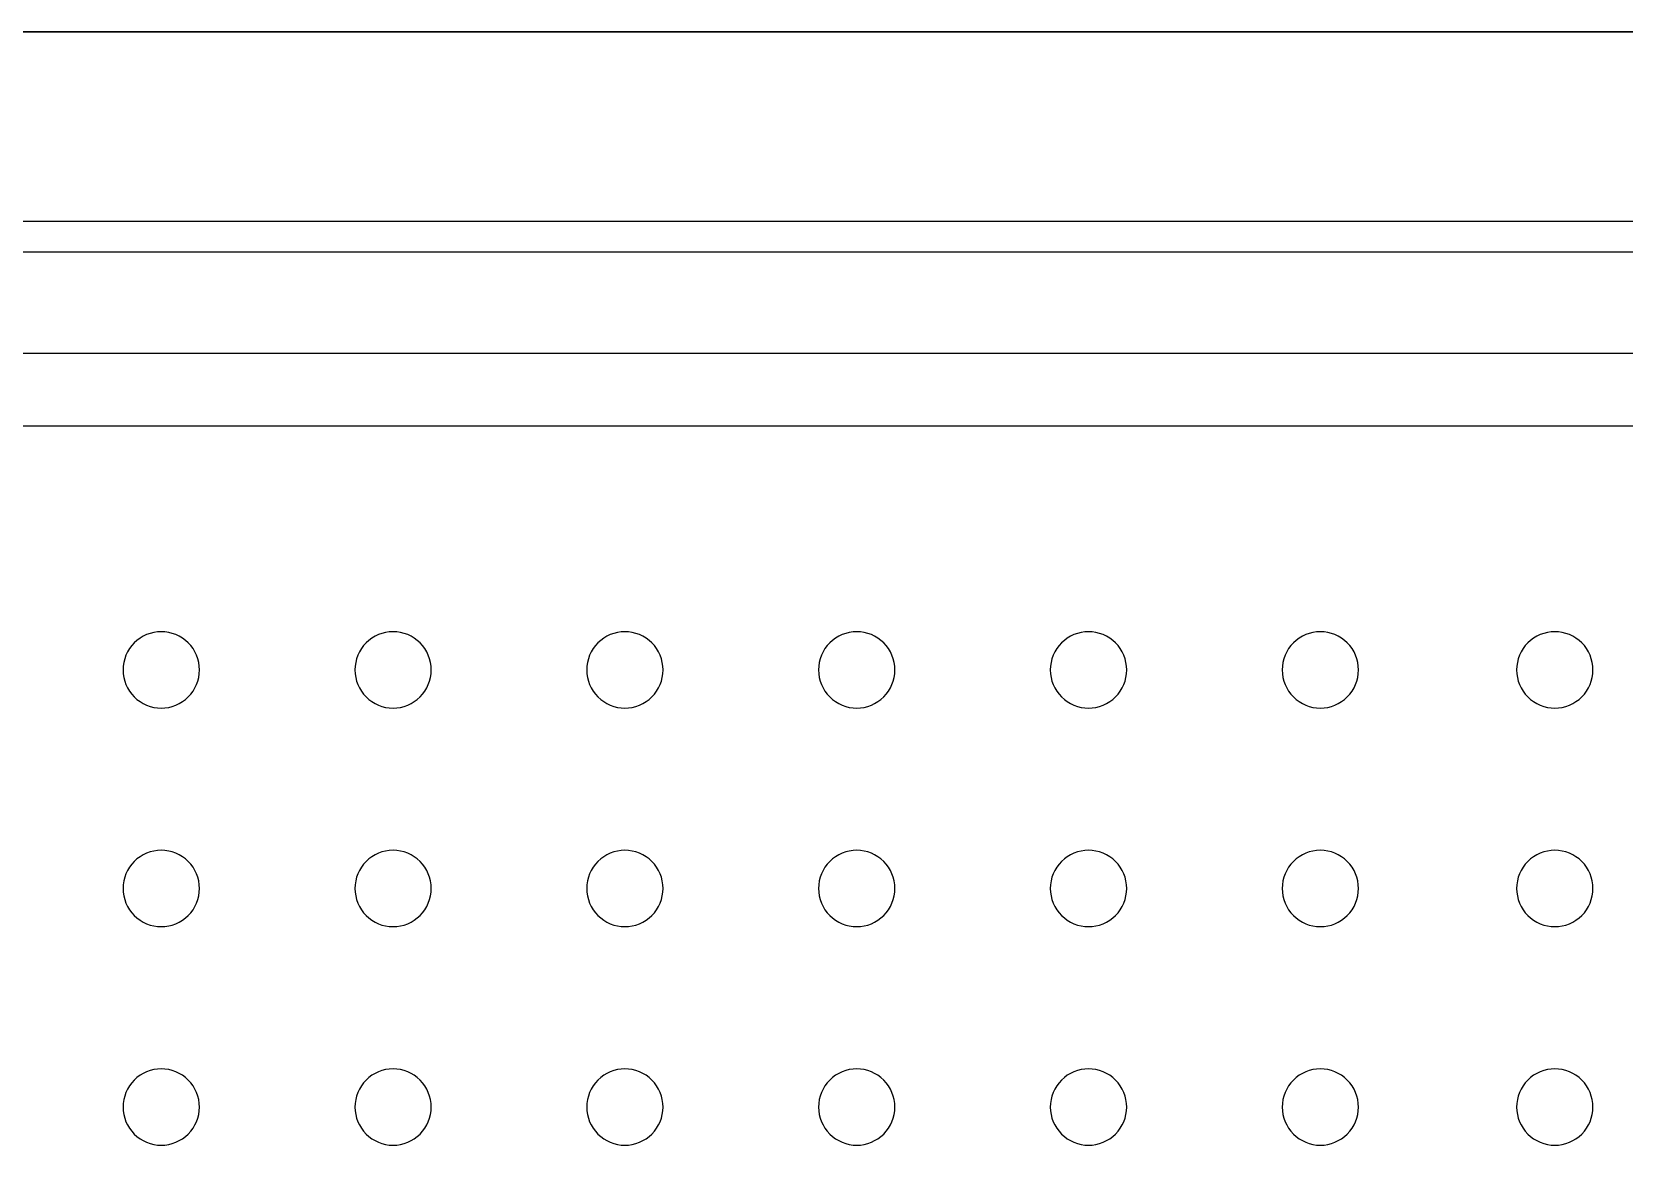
# Model space of a CAD drawing. Header units: millimetres. Extents: x -159872 to 386485, y -250577 to 158966.
# Drawn here: x 158879.3 to 159005.1, y 10248.2 to 10336.2 of the extents above; entities that cross this region are included whole.
import ezdxf

# ---------------------------------------------------------------- set-up
doc = ezdxf.new("R2010")
doc.units = ezdxf.units.MM
doc.layers.get('0').update_dxf_attribs({"lineweight": 25})
doc.layers.add('LDS-equipment-kitchen equipment', color=3, linetype='Continuous', lineweight=13)

# ---------------------------------------------------------------- blocks, each defined once
blk = doc.blocks.new('A$C41f9af21')
at = {"lineweight": 25, "transparency": 33554687}
for points in [[(1000.03, 714, 0), (0, 714, 0)], [(110.91, 696.61, 0), (497, 696.61, 0)], [(458.78, 688.57, 0), (149.13, 688.57, 0)], [(458.78, 682.81, 0), (149.13, 682.81, 0)]]:
    blk.add_polyline3d(points, dxfattribs=at)
at = {"lineweight": 25}
for points in [[(469, 714, 0), (469, 699, 0), (0, 699, 0), (0, 714, 0), (469, 714, 0)], [(258.39, 663.55, 0), (258.4, 663.25, 0), (258.45, 662.96, 0), (258.52, 662.67, 0), (258.62, 662.4, 0), (258.75, 662.13, 0), (258.9, 661.87, 0), (259.08, 661.64, 0), (259.27, 661.42, 0), (259.49, 661.22, 0), (259.73, 661.04, 0), (259.99, 660.89, 0), (260.25, 660.76, 0), (260.53, 660.66, 0), (260.82, 660.59, 0), (261.11, 660.55, 0), (261.41, 660.53, 0), (261.7, 660.55, 0), (262, 660.59, 0), (262.28, 660.66, 0), (262.56, 660.76, 0), (262.83, 660.89, 0), (263.08, 661.04, 0), (263.32, 661.22, 0), (263.54, 661.42, 0), (263.74, 661.64, 0), (263.92, 661.87, 0), (264.07, 662.13, 0), (264.2, 662.4, 0), (264.3, 662.67, 0), (264.37, 662.96, 0), (264.41, 663.25, 0), (264.43, 663.55, 0), (264.41, 663.85, 0), (264.37, 664.14, 0), (264.3, 664.43, 0), (264.2, 664.71, 0), (264.07, 664.97, 0), (263.92, 665.23, 0), (263.74, 665.47, 0), (263.54, 665.68, 0), (263.32, 665.88, 0), (263.08, 666.06, 0), (262.83, 666.21, 0), (262.56, 666.34, 0), (262.28, 666.44, 0), (262, 666.51, 0), (261.7, 666.55, 0), (261.41, 666.57, 0), (261.11, 666.55, 0), (260.82, 666.51, 0), (260.53, 666.44, 0), (260.25, 666.34, 0), (259.99, 666.21, 0), (259.73, 666.06, 0), (259.49, 665.88, 0), (259.27, 665.68, 0), (259.08, 665.47, 0), (258.9, 665.23, 0), (258.75, 664.97, 0), (258.62, 664.71, 0), (258.52, 664.43, 0), (258.45, 664.14, 0), (258.4, 663.85, 0), (258.39, 663.55, 0)], [(276.71, 663.55, 0), (276.72, 663.25, 0), (276.77, 662.96, 0), (276.84, 662.67, 0), (276.94, 662.4, 0), (277.06, 662.13, 0), (277.22, 661.87, 0), (277.39, 661.64, 0), (277.59, 661.42, 0), (277.81, 661.22, 0), (278.05, 661.04, 0), (278.3, 660.89, 0), (278.57, 660.76, 0), (278.85, 660.66, 0), (279.14, 660.59, 0), (279.43, 660.55, 0), (279.73, 660.53, 0), (280.02, 660.55, 0), (280.31, 660.59, 0), (280.6, 660.66, 0), (280.88, 660.76, 0), (281.15, 660.89, 0), (281.4, 661.04, 0), (281.64, 661.22, 0), (281.86, 661.42, 0), (282.06, 661.64, 0), (282.24, 661.87, 0), (282.39, 662.13, 0), (282.51, 662.4, 0), (282.61, 662.67, 0), (282.69, 662.96, 0), (282.73, 663.25, 0), (282.74, 663.55, 0), (282.73, 663.85, 0), (282.69, 664.14, 0), (282.61, 664.43, 0), (282.51, 664.71, 0), (282.39, 664.97, 0), (282.24, 665.23, 0), (282.06, 665.47, 0), (281.86, 665.68, 0), (281.64, 665.88, 0), (281.4, 666.06, 0), (281.15, 666.21, 0), (280.88, 666.34, 0), (280.6, 666.44, 0), (280.31, 666.51, 0), (280.02, 666.55, 0), (279.73, 666.57, 0), (279.43, 666.55, 0), (279.14, 666.51, 0), (278.85, 666.44, 0), (278.57, 666.34, 0), (278.3, 666.21, 0), (278.05, 666.06, 0), (277.81, 665.88, 0), (277.59, 665.68, 0), (277.39, 665.47, 0), (277.22, 665.23, 0), (277.06, 664.97, 0), (276.94, 664.71, 0), (276.84, 664.43, 0), (276.77, 664.14, 0), (276.72, 663.85, 0), (276.71, 663.55, 0)], [(295.03, 663.55, 0), (295.04, 663.25, 0), (295.08, 662.96, 0), (295.16, 662.67, 0), (295.26, 662.4, 0), (295.38, 662.13, 0), (295.54, 661.87, 0), (295.71, 661.64, 0), (295.91, 661.42, 0), (296.13, 661.22, 0), (296.37, 661.04, 0), (296.62, 660.89, 0), (296.89, 660.76, 0), (297.17, 660.66, 0), (297.46, 660.59, 0), (297.75, 660.55, 0), (298.04, 660.53, 0), (298.34, 660.55, 0), (298.63, 660.59, 0), (298.92, 660.66, 0), (299.2, 660.76, 0), (299.47, 660.89, 0), (299.72, 661.04, 0), (299.96, 661.22, 0), (300.18, 661.42, 0), (300.38, 661.64, 0), (300.55, 661.87, 0), (300.71, 662.13, 0), (300.83, 662.4, 0), (300.93, 662.67, 0), (301, 662.96, 0), (301.05, 663.25, 0), (301.06, 663.55, 0), (301.05, 663.85, 0), (301, 664.14, 0), (300.93, 664.43, 0), (300.83, 664.71, 0), (300.71, 664.97, 0), (300.55, 665.23, 0), (300.38, 665.47, 0), (300.18, 665.68, 0), (299.96, 665.88, 0), (299.72, 666.06, 0), (299.47, 666.21, 0), (299.2, 666.34, 0), (298.92, 666.44, 0), (298.63, 666.51, 0), (298.34, 666.55, 0), (298.04, 666.57, 0), (297.75, 666.55, 0), (297.46, 666.51, 0), (297.17, 666.44, 0), (296.89, 666.34, 0), (296.62, 666.21, 0), (296.37, 666.06, 0), (296.13, 665.88, 0), (295.91, 665.68, 0), (295.71, 665.47, 0), (295.54, 665.23, 0), (295.38, 664.97, 0), (295.26, 664.71, 0), (295.16, 664.43, 0), (295.08, 664.14, 0), (295.04, 663.85, 0), (295.03, 663.55, 0)], [(313.34, 663.55, 0), (313.36, 663.25, 0), (313.4, 662.96, 0), (313.47, 662.67, 0), (313.57, 662.4, 0), (313.7, 662.13, 0), (313.85, 661.87, 0), (314.03, 661.64, 0), (314.23, 661.42, 0), (314.45, 661.22, 0), (314.69, 661.04, 0), (314.94, 660.89, 0), (315.21, 660.76, 0), (315.49, 660.66, 0), (315.77, 660.59, 0), (316.07, 660.55, 0), (316.36, 660.53, 0), (316.66, 660.55, 0), (316.95, 660.59, 0), (317.24, 660.66, 0), (317.52, 660.76, 0), (317.78, 660.89, 0), (318.04, 661.04, 0), (318.28, 661.22, 0), (318.5, 661.42, 0), (318.7, 661.64, 0), (318.87, 661.87, 0), (319.02, 662.13, 0), (319.15, 662.4, 0), (319.25, 662.67, 0), (319.32, 662.96, 0), (319.37, 663.25, 0), (319.38, 663.55, 0), (319.37, 663.85, 0), (319.32, 664.14, 0), (319.25, 664.43, 0), (319.15, 664.71, 0), (319.02, 664.97, 0), (318.87, 665.23, 0), (318.7, 665.47, 0), (318.5, 665.68, 0), (318.28, 665.88, 0), (318.04, 666.06, 0), (317.78, 666.21, 0), (317.52, 666.34, 0), (317.24, 666.44, 0), (316.95, 666.51, 0), (316.66, 666.55, 0), (316.36, 666.57, 0), (316.07, 666.55, 0), (315.77, 666.51, 0), (315.49, 666.44, 0), (315.21, 666.34, 0), (314.94, 666.21, 0), (314.69, 666.06, 0), (314.45, 665.88, 0), (314.23, 665.68, 0), (314.03, 665.47, 0), (313.85, 665.23, 0), (313.7, 664.97, 0), (313.57, 664.71, 0), (313.47, 664.43, 0), (313.4, 664.14, 0), (313.36, 663.85, 0), (313.34, 663.55, 0)], [(331.66, 663.55, 0), (331.68, 663.25, 0), (331.72, 662.96, 0), (331.79, 662.67, 0), (331.89, 662.4, 0), (332.02, 662.13, 0), (332.17, 661.87, 0), (332.35, 661.64, 0), (332.55, 661.42, 0), (332.77, 661.22, 0), (333, 661.04, 0), (333.26, 660.89, 0), (333.53, 660.76, 0), (333.8, 660.66, 0), (334.09, 660.59, 0), (334.38, 660.55, 0), (334.68, 660.53, 0), (334.98, 660.55, 0), (335.27, 660.59, 0), (335.56, 660.66, 0), (335.84, 660.76, 0), (336.1, 660.89, 0), (336.36, 661.04, 0), (336.6, 661.22, 0), (336.81, 661.42, 0), (337.01, 661.64, 0), (337.19, 661.87, 0), (337.34, 662.13, 0), (337.47, 662.4, 0), (337.57, 662.67, 0), (337.64, 662.96, 0), (337.68, 663.25, 0), (337.7, 663.55, 0), (337.68, 663.85, 0), (337.64, 664.14, 0), (337.57, 664.43, 0), (337.47, 664.71, 0), (337.34, 664.97, 0), (337.19, 665.23, 0), (337.01, 665.47, 0), (336.81, 665.68, 0), (336.6, 665.88, 0), (336.36, 666.06, 0), (336.1, 666.21, 0), (335.84, 666.34, 0), (335.56, 666.44, 0), (335.27, 666.51, 0), (334.98, 666.55, 0), (334.68, 666.57, 0), (334.38, 666.55, 0), (334.09, 666.51, 0), (333.8, 666.44, 0), (333.53, 666.34, 0), (333.26, 666.21, 0), (333, 666.06, 0), (332.77, 665.88, 0), (332.55, 665.68, 0), (332.35, 665.47, 0), (332.17, 665.23, 0), (332.02, 664.97, 0), (331.89, 664.71, 0), (331.79, 664.43, 0), (331.72, 664.14, 0), (331.68, 663.85, 0), (331.66, 663.55, 0)], [(349.98, 663.55, 0), (350, 663.25, 0), (350.04, 662.96, 0), (350.11, 662.67, 0), (350.21, 662.4, 0), (350.34, 662.13, 0), (350.49, 661.87, 0), (350.67, 661.64, 0), (350.87, 661.42, 0), (351.08, 661.22, 0), (351.32, 661.04, 0), (351.58, 660.89, 0), (351.84, 660.76, 0), (352.12, 660.66, 0), (352.41, 660.59, 0), (352.7, 660.55, 0), (353, 660.53, 0), (353.29, 660.55, 0), (353.59, 660.59, 0), (353.87, 660.66, 0), (354.15, 660.76, 0), (354.42, 660.89, 0), (354.68, 661.04, 0), (354.91, 661.22, 0), (355.13, 661.42, 0), (355.33, 661.64, 0), (355.51, 661.87, 0), (355.66, 662.13, 0), (355.79, 662.4, 0), (355.89, 662.67, 0), (355.96, 662.96, 0), (356, 663.25, 0), (356.02, 663.55, 0), (356, 663.85, 0), (355.96, 664.14, 0), (355.89, 664.43, 0), (355.79, 664.71, 0), (355.66, 664.97, 0), (355.51, 665.23, 0), (355.33, 665.47, 0), (355.13, 665.68, 0), (354.91, 665.88, 0), (354.68, 666.06, 0), (354.42, 666.21, 0), (354.15, 666.34, 0), (353.87, 666.44, 0), (353.59, 666.51, 0), (353.29, 666.55, 0), (353, 666.57, 0), (352.7, 666.55, 0), (352.41, 666.51, 0), (352.12, 666.44, 0), (351.84, 666.34, 0), (351.58, 666.21, 0), (351.32, 666.06, 0), (351.08, 665.88, 0), (350.87, 665.68, 0), (350.67, 665.47, 0), (350.49, 665.23, 0), (350.34, 664.97, 0), (350.21, 664.71, 0), (350.11, 664.43, 0), (350.04, 664.14, 0), (350, 663.85, 0), (349.98, 663.55, 0)], [(368.51, 663.55, 0), (368.52, 663.25, 0), (368.57, 662.96, 0), (368.64, 662.67, 0), (368.74, 662.4, 0), (368.87, 662.13, 0), (369.02, 661.87, 0), (369.19, 661.64, 0), (369.39, 661.42, 0), (369.61, 661.22, 0), (369.85, 661.04, 0), (370.1, 660.89, 0), (370.37, 660.76, 0), (370.65, 660.66, 0), (370.94, 660.59, 0), (371.23, 660.55, 0), (371.53, 660.53, 0), (371.82, 660.55, 0), (372.12, 660.59, 0), (372.4, 660.66, 0), (372.68, 660.76, 0), (372.95, 660.89, 0), (373.2, 661.04, 0), (373.44, 661.22, 0), (373.66, 661.42, 0), (373.86, 661.64, 0), (374.04, 661.87, 0), (374.19, 662.13, 0), (374.31, 662.4, 0), (374.41, 662.67, 0), (374.49, 662.96, 0), (374.53, 663.25, 0), (374.54, 663.55, 0), (374.53, 663.85, 0), (374.49, 664.14, 0), (374.41, 664.43, 0), (374.31, 664.71, 0), (374.19, 664.97, 0), (374.04, 665.23, 0), (373.86, 665.47, 0), (373.66, 665.68, 0), (373.44, 665.88, 0), (373.2, 666.06, 0), (372.95, 666.21, 0), (372.68, 666.34, 0), (372.4, 666.44, 0), (372.12, 666.51, 0), (371.82, 666.55, 0), (371.53, 666.57, 0), (371.23, 666.55, 0), (370.94, 666.51, 0), (370.65, 666.44, 0), (370.37, 666.34, 0), (370.1, 666.21, 0), (369.85, 666.06, 0), (369.61, 665.88, 0), (369.39, 665.68, 0), (369.19, 665.47, 0), (369.02, 665.23, 0), (368.87, 664.97, 0), (368.74, 664.71, 0), (368.64, 664.43, 0), (368.57, 664.14, 0), (368.52, 663.85, 0), (368.51, 663.55, 0)], [(258.39, 646.27, 0), (258.4, 645.97, 0), (258.45, 645.68, 0), (258.52, 645.39, 0), (258.62, 645.11, 0), (258.75, 644.85, 0), (258.9, 644.59, 0), (259.08, 644.35, 0), (259.27, 644.14, 0), (259.49, 643.94, 0), (259.73, 643.76, 0), (259.99, 643.61, 0), (260.25, 643.48, 0), (260.53, 643.38, 0), (260.82, 643.31, 0), (261.11, 643.27, 0), (261.41, 643.25, 0), (261.7, 643.27, 0), (262, 643.31, 0), (262.28, 643.38, 0), (262.56, 643.48, 0), (262.83, 643.61, 0), (263.08, 643.76, 0), (263.32, 643.94, 0), (263.54, 644.14, 0), (263.74, 644.35, 0), (263.92, 644.59, 0), (264.07, 644.85, 0), (264.2, 645.11, 0), (264.3, 645.39, 0), (264.37, 645.68, 0), (264.41, 645.97, 0), (264.43, 646.27, 0), (264.41, 646.56, 0), (264.37, 646.86, 0), (264.3, 647.15, 0), (264.2, 647.42, 0), (264.07, 647.69, 0), (263.92, 647.95, 0), (263.74, 648.18, 0), (263.54, 648.4, 0), (263.32, 648.6, 0), (263.08, 648.78, 0), (262.83, 648.93, 0), (262.56, 649.06, 0), (262.28, 649.16, 0), (262, 649.23, 0), (261.7, 649.27, 0), (261.41, 649.29, 0), (261.11, 649.27, 0), (260.82, 649.23, 0), (260.53, 649.16, 0), (260.25, 649.06, 0), (259.99, 648.93, 0), (259.73, 648.78, 0), (259.49, 648.6, 0), (259.27, 648.4, 0), (259.08, 648.18, 0), (258.9, 647.95, 0), (258.75, 647.69, 0), (258.62, 647.42, 0), (258.52, 647.15, 0), (258.45, 646.86, 0), (258.4, 646.56, 0), (258.39, 646.27, 0)], [(276.71, 646.27, 0), (276.72, 645.97, 0), (276.77, 645.68, 0), (276.84, 645.39, 0), (276.94, 645.11, 0), (277.06, 644.85, 0), (277.22, 644.59, 0), (277.39, 644.35, 0), (277.59, 644.14, 0), (277.81, 643.94, 0), (278.05, 643.76, 0), (278.3, 643.61, 0), (278.57, 643.48, 0), (278.85, 643.38, 0), (279.14, 643.31, 0), (279.43, 643.27, 0), (279.73, 643.25, 0), (280.02, 643.27, 0), (280.31, 643.31, 0), (280.6, 643.38, 0), (280.88, 643.48, 0), (281.15, 643.61, 0), (281.4, 643.76, 0), (281.64, 643.94, 0), (281.86, 644.14, 0), (282.06, 644.35, 0), (282.24, 644.59, 0), (282.39, 644.85, 0), (282.51, 645.11, 0), (282.61, 645.39, 0), (282.69, 645.68, 0), (282.73, 645.97, 0), (282.74, 646.27, 0), (282.73, 646.56, 0), (282.69, 646.86, 0), (282.61, 647.15, 0), (282.51, 647.42, 0), (282.39, 647.69, 0), (282.24, 647.95, 0), (282.06, 648.18, 0), (281.86, 648.4, 0), (281.64, 648.6, 0), (281.4, 648.78, 0), (281.15, 648.93, 0), (280.88, 649.06, 0), (280.6, 649.16, 0), (280.31, 649.23, 0), (280.02, 649.27, 0), (279.73, 649.29, 0), (279.43, 649.27, 0), (279.14, 649.23, 0), (278.85, 649.16, 0), (278.57, 649.06, 0), (278.3, 648.93, 0), (278.05, 648.78, 0), (277.81, 648.6, 0), (277.59, 648.4, 0), (277.39, 648.18, 0), (277.22, 647.95, 0), (277.06, 647.69, 0), (276.94, 647.42, 0), (276.84, 647.15, 0), (276.77, 646.86, 0), (276.72, 646.56, 0), (276.71, 646.27, 0)], [(295.03, 646.27, 0), (295.04, 645.97, 0), (295.08, 645.68, 0), (295.16, 645.39, 0), (295.26, 645.11, 0), (295.38, 644.85, 0), (295.54, 644.59, 0), (295.71, 644.35, 0), (295.91, 644.14, 0), (296.13, 643.94, 0), (296.37, 643.76, 0), (296.62, 643.61, 0), (296.89, 643.48, 0), (297.17, 643.38, 0), (297.46, 643.31, 0), (297.75, 643.27, 0), (298.04, 643.25, 0), (298.34, 643.27, 0), (298.63, 643.31, 0), (298.92, 643.38, 0), (299.2, 643.48, 0), (299.47, 643.61, 0), (299.72, 643.76, 0), (299.96, 643.94, 0), (300.18, 644.14, 0), (300.38, 644.35, 0), (300.55, 644.59, 0), (300.71, 644.85, 0), (300.83, 645.11, 0), (300.93, 645.39, 0), (301, 645.68, 0), (301.05, 645.97, 0), (301.06, 646.27, 0), (301.05, 646.56, 0), (301, 646.86, 0), (300.93, 647.15, 0), (300.83, 647.42, 0), (300.71, 647.69, 0), (300.55, 647.95, 0), (300.38, 648.18, 0), (300.18, 648.4, 0), (299.96, 648.6, 0), (299.72, 648.78, 0), (299.47, 648.93, 0), (299.2, 649.06, 0), (298.92, 649.16, 0), (298.63, 649.23, 0), (298.34, 649.27, 0), (298.04, 649.29, 0), (297.75, 649.27, 0), (297.46, 649.23, 0), (297.17, 649.16, 0), (296.89, 649.06, 0), (296.62, 648.93, 0), (296.37, 648.78, 0), (296.13, 648.6, 0), (295.91, 648.4, 0), (295.71, 648.18, 0), (295.54, 647.95, 0), (295.38, 647.69, 0), (295.26, 647.42, 0), (295.16, 647.15, 0), (295.08, 646.86, 0), (295.04, 646.56, 0), (295.03, 646.27, 0)], [(313.34, 646.27, 0), (313.36, 645.97, 0), (313.4, 645.68, 0), (313.47, 645.39, 0), (313.57, 645.11, 0), (313.7, 644.85, 0), (313.85, 644.59, 0), (314.03, 644.35, 0), (314.23, 644.14, 0), (314.45, 643.94, 0), (314.69, 643.76, 0), (314.94, 643.61, 0), (315.21, 643.48, 0), (315.49, 643.38, 0), (315.77, 643.31, 0), (316.07, 643.27, 0), (316.36, 643.25, 0), (316.66, 643.27, 0), (316.95, 643.31, 0), (317.24, 643.38, 0), (317.52, 643.48, 0), (317.78, 643.61, 0), (318.04, 643.76, 0), (318.28, 643.94, 0), (318.5, 644.14, 0), (318.7, 644.35, 0), (318.87, 644.59, 0), (319.02, 644.85, 0), (319.15, 645.11, 0), (319.25, 645.39, 0), (319.32, 645.68, 0), (319.37, 645.97, 0), (319.38, 646.27, 0), (319.37, 646.56, 0), (319.32, 646.86, 0), (319.25, 647.15, 0), (319.15, 647.42, 0), (319.02, 647.69, 0), (318.87, 647.95, 0), (318.7, 648.18, 0), (318.5, 648.4, 0), (318.28, 648.6, 0), (318.04, 648.78, 0), (317.78, 648.93, 0), (317.52, 649.06, 0), (317.24, 649.16, 0), (316.95, 649.23, 0), (316.66, 649.27, 0), (316.36, 649.29, 0), (316.07, 649.27, 0), (315.77, 649.23, 0), (315.49, 649.16, 0), (315.21, 649.06, 0), (314.94, 648.93, 0), (314.69, 648.78, 0), (314.45, 648.6, 0), (314.23, 648.4, 0), (314.03, 648.18, 0), (313.85, 647.95, 0), (313.7, 647.69, 0), (313.57, 647.42, 0), (313.47, 647.15, 0), (313.4, 646.86, 0), (313.36, 646.56, 0), (313.34, 646.27, 0)], [(331.66, 646.27, 0), (331.68, 645.97, 0), (331.72, 645.68, 0), (331.79, 645.39, 0), (331.89, 645.11, 0), (332.02, 644.85, 0), (332.17, 644.59, 0), (332.35, 644.35, 0), (332.55, 644.14, 0), (332.77, 643.94, 0), (333, 643.76, 0), (333.26, 643.61, 0), (333.53, 643.48, 0), (333.8, 643.38, 0), (334.09, 643.31, 0), (334.38, 643.27, 0), (334.68, 643.25, 0), (334.98, 643.27, 0), (335.27, 643.31, 0), (335.56, 643.38, 0), (335.84, 643.48, 0), (336.1, 643.61, 0), (336.36, 643.76, 0), (336.6, 643.94, 0), (336.81, 644.14, 0), (337.01, 644.35, 0), (337.19, 644.59, 0), (337.34, 644.85, 0), (337.47, 645.11, 0), (337.57, 645.39, 0), (337.64, 645.68, 0), (337.68, 645.97, 0), (337.7, 646.27, 0), (337.68, 646.56, 0), (337.64, 646.86, 0), (337.57, 647.15, 0), (337.47, 647.42, 0), (337.34, 647.69, 0), (337.19, 647.95, 0), (337.01, 648.18, 0), (336.81, 648.4, 0), (336.6, 648.6, 0), (336.36, 648.78, 0), (336.1, 648.93, 0), (335.84, 649.06, 0), (335.56, 649.16, 0), (335.27, 649.23, 0), (334.98, 649.27, 0), (334.68, 649.29, 0), (334.38, 649.27, 0), (334.09, 649.23, 0), (333.8, 649.16, 0), (333.53, 649.06, 0), (333.26, 648.93, 0), (333, 648.78, 0), (332.77, 648.6, 0), (332.55, 648.4, 0), (332.35, 648.18, 0), (332.17, 647.95, 0), (332.02, 647.69, 0), (331.89, 647.42, 0), (331.79, 647.15, 0), (331.72, 646.86, 0), (331.68, 646.56, 0), (331.66, 646.27, 0)], [(349.98, 646.27, 0), (350, 645.97, 0), (350.04, 645.68, 0), (350.11, 645.39, 0), (350.21, 645.11, 0), (350.34, 644.85, 0), (350.49, 644.59, 0), (350.67, 644.35, 0), (350.87, 644.14, 0), (351.08, 643.94, 0), (351.32, 643.76, 0), (351.58, 643.61, 0), (351.84, 643.48, 0), (352.12, 643.38, 0), (352.41, 643.31, 0), (352.7, 643.27, 0), (353, 643.25, 0), (353.29, 643.27, 0), (353.59, 643.31, 0), (353.87, 643.38, 0), (354.15, 643.48, 0), (354.42, 643.61, 0), (354.68, 643.76, 0), (354.91, 643.94, 0), (355.13, 644.14, 0), (355.33, 644.35, 0), (355.51, 644.59, 0), (355.66, 644.85, 0), (355.79, 645.11, 0), (355.89, 645.39, 0), (355.96, 645.68, 0), (356, 645.97, 0), (356.02, 646.27, 0), (356, 646.56, 0), (355.96, 646.86, 0), (355.89, 647.15, 0), (355.79, 647.42, 0), (355.66, 647.69, 0), (355.51, 647.95, 0), (355.33, 648.18, 0), (355.13, 648.4, 0), (354.91, 648.6, 0), (354.68, 648.78, 0), (354.42, 648.93, 0), (354.15, 649.06, 0), (353.87, 649.16, 0), (353.59, 649.23, 0), (353.29, 649.27, 0), (353, 649.29, 0), (352.7, 649.27, 0), (352.41, 649.23, 0), (352.12, 649.16, 0), (351.84, 649.06, 0), (351.58, 648.93, 0), (351.32, 648.78, 0), (351.08, 648.6, 0), (350.87, 648.4, 0), (350.67, 648.18, 0), (350.49, 647.95, 0), (350.34, 647.69, 0), (350.21, 647.42, 0), (350.11, 647.15, 0), (350.04, 646.86, 0), (350, 646.56, 0), (349.98, 646.27, 0)], [(368.51, 646.27, 0), (368.52, 645.97, 0), (368.57, 645.68, 0), (368.64, 645.39, 0), (368.74, 645.11, 0), (368.87, 644.85, 0), (369.02, 644.59, 0), (369.19, 644.35, 0), (369.39, 644.14, 0), (369.61, 643.94, 0), (369.85, 643.76, 0), (370.1, 643.61, 0), (370.37, 643.48, 0), (370.65, 643.38, 0), (370.94, 643.31, 0), (371.23, 643.27, 0), (371.53, 643.25, 0), (371.82, 643.27, 0), (372.12, 643.31, 0), (372.4, 643.38, 0), (372.68, 643.48, 0), (372.95, 643.61, 0), (373.2, 643.76, 0), (373.44, 643.94, 0), (373.66, 644.14, 0), (373.86, 644.35, 0), (374.04, 644.59, 0), (374.19, 644.85, 0), (374.31, 645.11, 0), (374.41, 645.39, 0), (374.49, 645.68, 0), (374.53, 645.97, 0), (374.54, 646.27, 0), (374.53, 646.56, 0), (374.49, 646.86, 0), (374.41, 647.15, 0), (374.31, 647.42, 0), (374.19, 647.69, 0), (374.04, 647.95, 0), (373.86, 648.18, 0), (373.66, 648.4, 0), (373.44, 648.6, 0), (373.2, 648.78, 0), (372.95, 648.93, 0), (372.68, 649.06, 0), (372.4, 649.16, 0), (372.12, 649.23, 0), (371.82, 649.27, 0), (371.53, 649.29, 0), (371.23, 649.27, 0), (370.94, 649.23, 0), (370.65, 649.16, 0), (370.37, 649.06, 0), (370.1, 648.93, 0), (369.85, 648.78, 0), (369.61, 648.6, 0), (369.39, 648.4, 0), (369.19, 648.18, 0), (369.02, 647.95, 0), (368.87, 647.69, 0), (368.74, 647.42, 0), (368.64, 647.15, 0), (368.57, 646.86, 0), (368.52, 646.56, 0), (368.51, 646.27, 0)], [(258.39, 628.99, 0), (258.4, 628.69, 0), (258.45, 628.4, 0), (258.52, 628.11, 0), (258.62, 627.83, 0), (258.75, 627.57, 0), (258.9, 627.31, 0), (259.08, 627.07, 0), (259.27, 626.85, 0), (259.49, 626.66, 0), (259.73, 626.48, 0), (259.99, 626.33, 0), (260.25, 626.2, 0), (260.53, 626.1, 0), (260.82, 626.03, 0), (261.11, 625.98, 0), (261.41, 625.97, 0), (261.7, 625.98, 0), (262, 626.03, 0), (262.28, 626.1, 0), (262.56, 626.2, 0), (262.83, 626.33, 0), (263.08, 626.48, 0), (263.32, 626.66, 0), (263.54, 626.85, 0), (263.74, 627.07, 0), (263.92, 627.31, 0), (264.07, 627.57, 0), (264.2, 627.83, 0), (264.3, 628.11, 0), (264.37, 628.4, 0), (264.41, 628.69, 0), (264.43, 628.99, 0), (264.41, 629.28, 0), (264.37, 629.58, 0), (264.3, 629.86, 0), (264.2, 630.14, 0), (264.07, 630.41, 0), (263.92, 630.66, 0), (263.74, 630.9, 0), (263.54, 631.12, 0), (263.32, 631.32, 0), (263.08, 631.5, 0), (262.83, 631.65, 0), (262.56, 631.78, 0), (262.28, 631.88, 0), (262, 631.95, 0), (261.7, 631.99, 0), (261.41, 632.01, 0), (261.11, 631.99, 0), (260.82, 631.95, 0), (260.53, 631.88, 0), (260.25, 631.78, 0), (259.99, 631.65, 0), (259.73, 631.5, 0), (259.49, 631.32, 0), (259.27, 631.12, 0), (259.08, 630.9, 0), (258.9, 630.66, 0), (258.75, 630.41, 0), (258.62, 630.14, 0), (258.52, 629.86, 0), (258.45, 629.58, 0), (258.4, 629.28, 0), (258.39, 628.99, 0)], [(276.71, 628.99, 0), (276.72, 628.69, 0), (276.77, 628.4, 0), (276.84, 628.11, 0), (276.94, 627.83, 0), (277.06, 627.57, 0), (277.22, 627.31, 0), (277.39, 627.07, 0), (277.59, 626.85, 0), (277.81, 626.66, 0), (278.05, 626.48, 0), (278.3, 626.33, 0), (278.57, 626.2, 0), (278.85, 626.1, 0), (279.14, 626.03, 0), (279.43, 625.98, 0), (279.73, 625.97, 0), (280.02, 625.98, 0), (280.31, 626.03, 0), (280.6, 626.1, 0), (280.88, 626.2, 0), (281.15, 626.33, 0), (281.4, 626.48, 0), (281.64, 626.66, 0), (281.86, 626.85, 0), (282.06, 627.07, 0), (282.24, 627.31, 0), (282.39, 627.57, 0), (282.51, 627.83, 0), (282.61, 628.11, 0), (282.69, 628.4, 0), (282.73, 628.69, 0), (282.74, 628.99, 0), (282.73, 629.28, 0), (282.69, 629.58, 0), (282.61, 629.86, 0), (282.51, 630.14, 0), (282.39, 630.41, 0), (282.24, 630.66, 0), (282.06, 630.9, 0), (281.86, 631.12, 0), (281.64, 631.32, 0), (281.4, 631.5, 0), (281.15, 631.65, 0), (280.88, 631.78, 0), (280.6, 631.88, 0), (280.31, 631.95, 0), (280.02, 631.99, 0), (279.73, 632.01, 0), (279.43, 631.99, 0), (279.14, 631.95, 0), (278.85, 631.88, 0), (278.57, 631.78, 0), (278.3, 631.65, 0), (278.05, 631.5, 0), (277.81, 631.32, 0), (277.59, 631.12, 0), (277.39, 630.9, 0), (277.22, 630.66, 0), (277.06, 630.41, 0), (276.94, 630.14, 0), (276.84, 629.86, 0), (276.77, 629.58, 0), (276.72, 629.28, 0), (276.71, 628.99, 0)], [(295.03, 628.99, 0), (295.04, 628.69, 0), (295.08, 628.4, 0), (295.16, 628.11, 0), (295.26, 627.83, 0), (295.38, 627.57, 0), (295.54, 627.31, 0), (295.71, 627.07, 0), (295.91, 626.85, 0), (296.13, 626.66, 0), (296.37, 626.48, 0), (296.62, 626.33, 0), (296.89, 626.2, 0), (297.17, 626.1, 0), (297.46, 626.03, 0), (297.75, 625.98, 0), (298.04, 625.97, 0), (298.34, 625.98, 0), (298.63, 626.03, 0), (298.92, 626.1, 0), (299.2, 626.2, 0), (299.47, 626.33, 0), (299.72, 626.48, 0), (299.96, 626.66, 0), (300.18, 626.85, 0), (300.38, 627.07, 0), (300.55, 627.31, 0), (300.71, 627.57, 0), (300.83, 627.83, 0), (300.93, 628.11, 0), (301, 628.4, 0), (301.05, 628.69, 0), (301.06, 628.99, 0), (301.05, 629.28, 0), (301, 629.58, 0), (300.93, 629.86, 0), (300.83, 630.14, 0), (300.71, 630.41, 0), (300.55, 630.66, 0), (300.38, 630.9, 0), (300.18, 631.12, 0), (299.96, 631.32, 0), (299.72, 631.5, 0), (299.47, 631.65, 0), (299.2, 631.78, 0), (298.92, 631.88, 0), (298.63, 631.95, 0), (298.34, 631.99, 0), (298.04, 632.01, 0), (297.75, 631.99, 0), (297.46, 631.95, 0), (297.17, 631.88, 0), (296.89, 631.78, 0), (296.62, 631.65, 0), (296.37, 631.5, 0), (296.13, 631.32, 0), (295.91, 631.12, 0), (295.71, 630.9, 0), (295.54, 630.66, 0), (295.38, 630.41, 0), (295.26, 630.14, 0), (295.16, 629.86, 0), (295.08, 629.58, 0), (295.04, 629.28, 0), (295.03, 628.99, 0)], [(313.34, 628.99, 0), (313.36, 628.69, 0), (313.4, 628.4, 0), (313.47, 628.11, 0), (313.57, 627.83, 0), (313.7, 627.57, 0), (313.85, 627.31, 0), (314.03, 627.07, 0), (314.23, 626.85, 0), (314.45, 626.66, 0), (314.69, 626.48, 0), (314.94, 626.33, 0), (315.21, 626.2, 0), (315.49, 626.1, 0), (315.77, 626.03, 0), (316.07, 625.98, 0), (316.36, 625.97, 0), (316.66, 625.98, 0), (316.95, 626.03, 0), (317.24, 626.1, 0), (317.52, 626.2, 0), (317.78, 626.33, 0), (318.04, 626.48, 0), (318.28, 626.66, 0), (318.5, 626.85, 0), (318.7, 627.07, 0), (318.87, 627.31, 0), (319.02, 627.57, 0), (319.15, 627.83, 0), (319.25, 628.11, 0), (319.32, 628.4, 0), (319.37, 628.69, 0), (319.38, 628.99, 0), (319.37, 629.28, 0), (319.32, 629.58, 0), (319.25, 629.86, 0), (319.15, 630.14, 0), (319.02, 630.41, 0), (318.87, 630.66, 0), (318.7, 630.9, 0), (318.5, 631.12, 0), (318.28, 631.32, 0), (318.04, 631.5, 0), (317.78, 631.65, 0), (317.52, 631.78, 0), (317.24, 631.88, 0), (316.95, 631.95, 0), (316.66, 631.99, 0), (316.36, 632.01, 0), (316.07, 631.99, 0), (315.77, 631.95, 0), (315.49, 631.88, 0), (315.21, 631.78, 0), (314.94, 631.65, 0), (314.69, 631.5, 0), (314.45, 631.32, 0), (314.23, 631.12, 0), (314.03, 630.9, 0), (313.85, 630.66, 0), (313.7, 630.41, 0), (313.57, 630.14, 0), (313.47, 629.86, 0), (313.4, 629.58, 0), (313.36, 629.28, 0), (313.34, 628.99, 0)], [(331.66, 628.99, 0), (331.68, 628.69, 0), (331.72, 628.4, 0), (331.79, 628.11, 0), (331.89, 627.83, 0), (332.02, 627.57, 0), (332.17, 627.31, 0), (332.35, 627.07, 0), (332.55, 626.85, 0), (332.77, 626.66, 0), (333, 626.48, 0), (333.26, 626.33, 0), (333.53, 626.2, 0), (333.8, 626.1, 0), (334.09, 626.03, 0), (334.38, 625.98, 0), (334.68, 625.97, 0), (334.98, 625.98, 0), (335.27, 626.03, 0), (335.56, 626.1, 0), (335.84, 626.2, 0), (336.1, 626.33, 0), (336.36, 626.48, 0), (336.6, 626.66, 0), (336.81, 626.85, 0), (337.01, 627.07, 0), (337.19, 627.31, 0), (337.34, 627.57, 0), (337.47, 627.83, 0), (337.57, 628.11, 0), (337.64, 628.4, 0), (337.68, 628.69, 0), (337.7, 628.99, 0), (337.68, 629.28, 0), (337.64, 629.58, 0), (337.57, 629.86, 0), (337.47, 630.14, 0), (337.34, 630.41, 0), (337.19, 630.66, 0), (337.01, 630.9, 0), (336.81, 631.12, 0), (336.6, 631.32, 0), (336.36, 631.5, 0), (336.1, 631.65, 0), (335.84, 631.78, 0), (335.56, 631.88, 0), (335.27, 631.95, 0), (334.98, 631.99, 0), (334.68, 632.01, 0), (334.38, 631.99, 0), (334.09, 631.95, 0), (333.8, 631.88, 0), (333.53, 631.78, 0), (333.26, 631.65, 0), (333, 631.5, 0), (332.77, 631.32, 0), (332.55, 631.12, 0), (332.35, 630.9, 0), (332.17, 630.66, 0), (332.02, 630.41, 0), (331.89, 630.14, 0), (331.79, 629.86, 0), (331.72, 629.58, 0), (331.68, 629.28, 0), (331.66, 628.99, 0)], [(349.98, 628.99, 0), (350, 628.69, 0), (350.04, 628.4, 0), (350.11, 628.11, 0), (350.21, 627.83, 0), (350.34, 627.57, 0), (350.49, 627.31, 0), (350.67, 627.07, 0), (350.87, 626.85, 0), (351.08, 626.66, 0), (351.32, 626.48, 0), (351.58, 626.33, 0), (351.84, 626.2, 0), (352.12, 626.1, 0), (352.41, 626.03, 0), (352.7, 625.98, 0), (353, 625.97, 0), (353.29, 625.98, 0), (353.59, 626.03, 0), (353.87, 626.1, 0), (354.15, 626.2, 0), (354.42, 626.33, 0), (354.68, 626.48, 0), (354.91, 626.66, 0), (355.13, 626.85, 0), (355.33, 627.07, 0), (355.51, 627.31, 0), (355.66, 627.57, 0), (355.79, 627.83, 0), (355.89, 628.11, 0), (355.96, 628.4, 0), (356, 628.69, 0), (356.02, 628.99, 0), (356, 629.28, 0), (355.96, 629.58, 0), (355.89, 629.86, 0), (355.79, 630.14, 0), (355.66, 630.41, 0), (355.51, 630.66, 0), (355.33, 630.9, 0), (355.13, 631.12, 0), (354.91, 631.32, 0), (354.68, 631.5, 0), (354.42, 631.65, 0), (354.15, 631.78, 0), (353.87, 631.88, 0), (353.59, 631.95, 0), (353.29, 631.99, 0), (353, 632.01, 0), (352.7, 631.99, 0), (352.41, 631.95, 0), (352.12, 631.88, 0), (351.84, 631.78, 0), (351.58, 631.65, 0), (351.32, 631.5, 0), (351.08, 631.32, 0), (350.87, 631.12, 0), (350.67, 630.9, 0), (350.49, 630.66, 0), (350.34, 630.41, 0), (350.21, 630.14, 0), (350.11, 629.86, 0), (350.04, 629.58, 0), (350, 629.28, 0), (349.98, 628.99, 0)], [(368.51, 628.99, 0), (368.52, 628.69, 0), (368.57, 628.4, 0), (368.64, 628.11, 0), (368.74, 627.83, 0), (368.87, 627.57, 0), (369.02, 627.31, 0), (369.19, 627.07, 0), (369.39, 626.85, 0), (369.61, 626.66, 0), (369.85, 626.48, 0), (370.1, 626.33, 0), (370.37, 626.2, 0), (370.65, 626.1, 0), (370.94, 626.03, 0), (371.23, 625.98, 0), (371.53, 625.97, 0), (371.82, 625.98, 0), (372.12, 626.03, 0), (372.4, 626.1, 0), (372.68, 626.2, 0), (372.95, 626.33, 0), (373.2, 626.48, 0), (373.44, 626.66, 0), (373.66, 626.85, 0), (373.86, 627.07, 0), (374.04, 627.31, 0), (374.19, 627.57, 0), (374.31, 627.83, 0), (374.41, 628.11, 0), (374.49, 628.4, 0), (374.53, 628.69, 0), (374.54, 628.99, 0), (374.53, 629.28, 0), (374.49, 629.58, 0), (374.41, 629.86, 0), (374.31, 630.14, 0), (374.19, 630.41, 0), (374.04, 630.66, 0), (373.86, 630.9, 0), (373.66, 631.12, 0), (373.44, 631.32, 0), (373.2, 631.5, 0), (372.95, 631.65, 0), (372.68, 631.78, 0), (372.4, 631.88, 0), (372.12, 631.95, 0), (371.82, 631.99, 0), (371.53, 632.01, 0), (371.23, 631.99, 0), (370.94, 631.95, 0), (370.65, 631.88, 0), (370.37, 631.78, 0), (370.1, 631.65, 0), (369.85, 631.5, 0), (369.61, 631.32, 0), (369.39, 631.12, 0), (369.19, 630.9, 0), (369.02, 630.66, 0), (368.87, 630.41, 0), (368.74, 630.14, 0), (368.64, 629.86, 0), (368.57, 629.58, 0), (368.52, 629.28, 0), (368.51, 628.99, 0)]]:
    blk.add_polyline3d(points, dxfattribs=at)
blk = doc.blocks.new('Group-410')
at = {"layer": 'LDS-equipment-kitchen equipment', "rotation": 359.9999999945186}
blk.add_blockref('A$C41f9af21', (97954.62, 46079.75), dxfattribs=at)

msp = doc.modelspace()

# ---------------------------------------------------------------- block references
at = {"layer": 'LDS-equipment-kitchen equipment', "color": 7}
msp.add_blockref('Group-410', (60673.51323, -36457.51522), dxfattribs=at)

doc.saveas('drawing.dxf')
